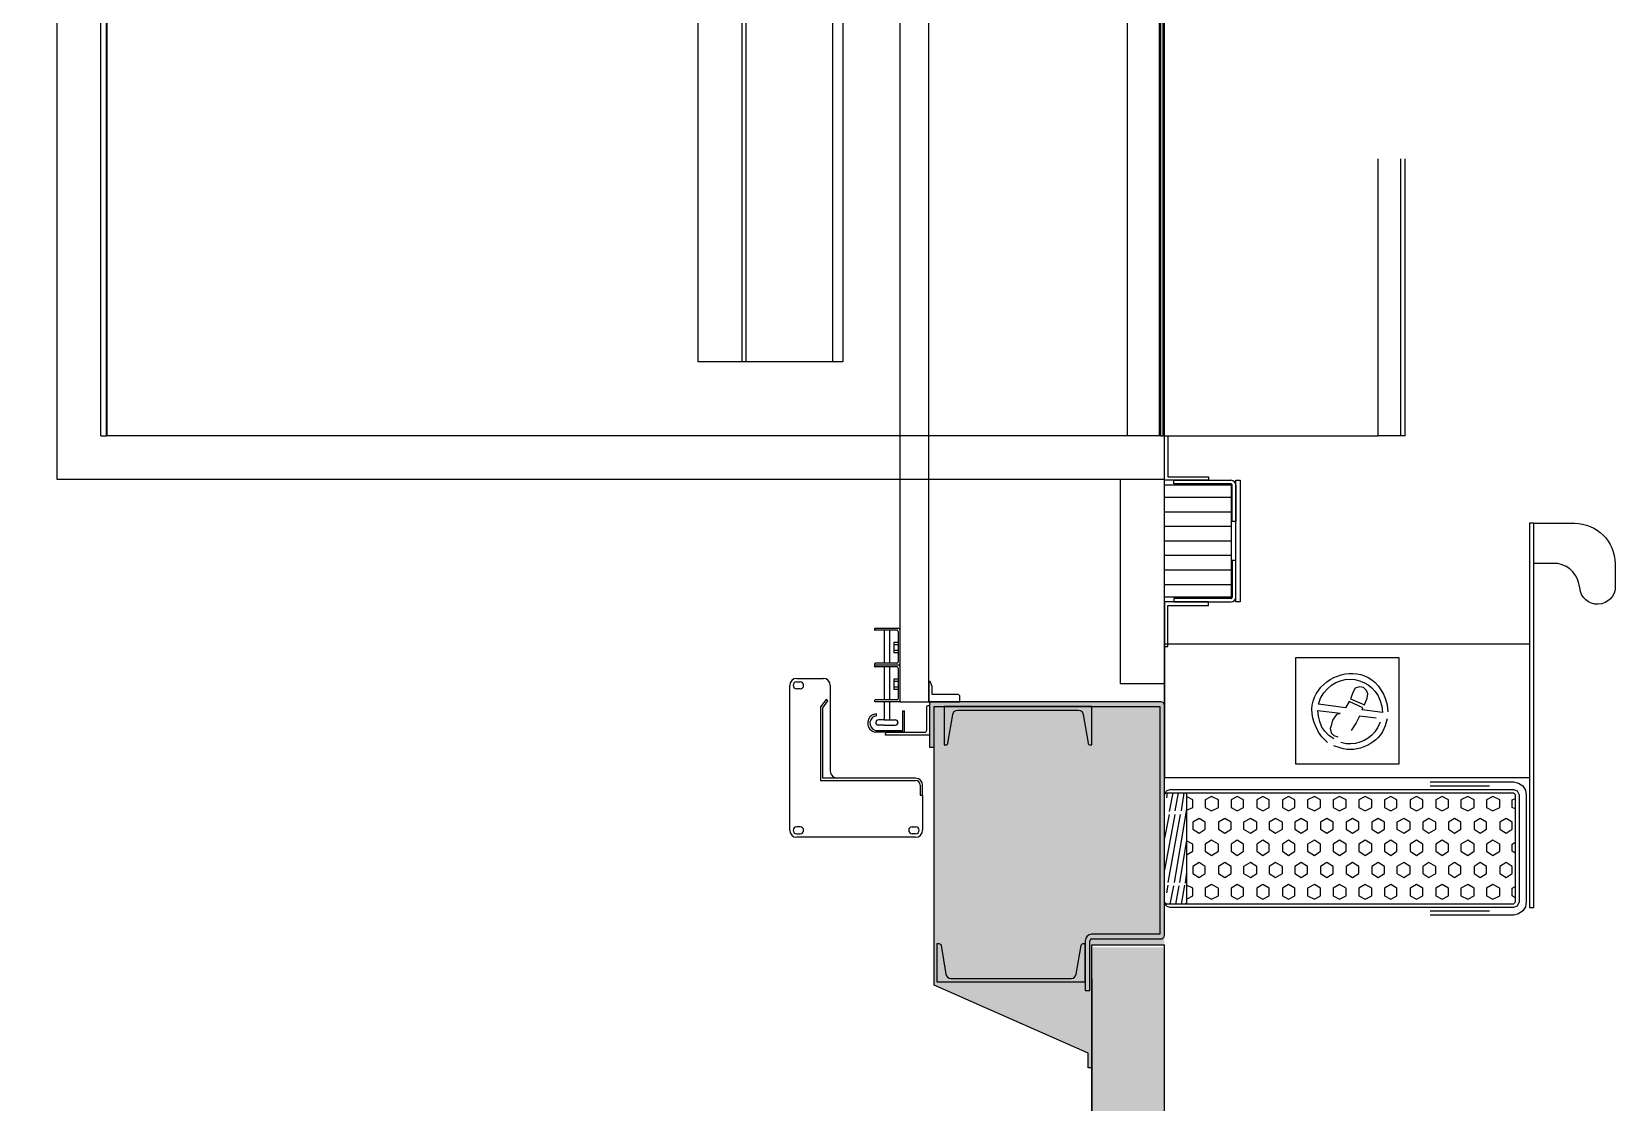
# Model space of a CAD drawing. Header units: inches. Extents: x 2743 to 10591, y -1604 to 5792.
# Drawn here: x 9718.2 to 9825.4, y 915.1 to 987.6 of the extents above; entities that cross this region are included whole.
import ezdxf

# ---------------------------------------------------------------- set-up
doc = ezdxf.new("R2010")
doc.units = ezdxf.units.IN
doc.header["$LTSCALE"] = 0.1875
doc.header["$MEASUREMENT"] = 0
doc.linetypes.add('dash2', pattern=[500, 400, -100])
doc.linetypes.add('dash3', pattern=[200, 100, -100])
for name, color, linetype in [('1', 1, 'Continuous'), ('A-N-APP-SAN', 1, 'Continuous'), ('A-N-MUR-EXT', 5, 'Continuous'), ('A-N-MUR-INT', 3, 'Continuous'), ('A-N-PORTE-EXT', 2, 'Continuous'), ('A-N-STRUCTURE', 4, 'Continuous'), ('fill253', 253, 'Continuous'), ('PDF_Geometry', 7, 'Continuous'), ('S-N-ACIER', 4, 'Continuous')]:
    doc.layers.add(name, color=color, linetype=linetype)

msp = doc.modelspace()

# ---------------------------------------------------------------- hatches: boundary and pattern name
at = {"layer": 'fill253'}
h = msp.add_hatch(color=7, dxfattribs=at)
h.dxf.hatch_style = 1
h.paths.add_polyline_path([(9794.88805, 431.979), (9789.9668, 431.979), (9789.98075, 94.34303), (9794.902, 94.34303)])
h.paths.add_polyline_path([(9794.88806, 678.7916), (9789.96681, 678.7916), (9789.96681, 572.89173), (9794.88806, 572.89173)])
h.paths.add_polyline_path([(9794.88806, 925.604), (9789.96681, 925.604), (9789.9668, 819.70432), (9794.88805, 819.70432)])
h.paths.add_polyline_path([(8905.8684, -1259.02652), (8903.3892, -1263.9483), (9794.902, -1263.94777), (9794.902, -1071.958), (9789.98075, -1071.958), (9789.98075, -1259.02652)])
h.paths.add_polyline_path([(8477.94275, -1356.98336), (8485.93642, -1355.67867), (8470.93724, -1263.95647), (8470.1595, -1259.19385), (8461.95284, -1259.19385), (8462.69638, -1263.82639)])
h.paths.add_polyline_path([(8896.37175, -1264.1151), (8896.751, -1266.30955), (8903.53292, -1265.20887), (8903.3892, -1263.9483), (8905.8684, -1259.02652), (8895.56167, -1259.02652)])
h.paths.add_polyline_path([(9794.902, 1153.66309), (9789.98075, 1153.66309), (9789.96681, 1066.51673), (9794.88806, 1066.51673)])
h.paths.add_polyline_path([(7089.79643, -1079.29062), (7083.99142, -1077.23697), (7083.99142, -1078.48244), (7084.85166, -1078.81134), (7084.85809, -1264.1151), (7353.37883, -1263.94776), (7353.37238, -1259.02651), (7089.77934, -1259.19385)])
h.paths.add_polyline_path([(7084.85809, -374.65047), (7089.77934, -375.67519), (7089.77934, 118.15991), (7084.85809, 118.15991)])
h.paths.add_polyline_path([(9789.98075, -339.79281), (9794.902, -339.79281), (9794.902, 52.10637), (9789.98075, 52.10637)])
h.paths.add_polyline_path([(9789.97463, -401.23504), (9794.89588, -401.23504), (9794.902, -339.79281), (9789.98075, -339.79281)])
h.paths.add_polyline_path([(9789.98074, -545.32679), (9794.90199, -545.32679), (9794.89588, -437.25741), (9789.97463, -437.25741)])
h.paths.add_polyline_path([(9789.97201, -617.37634), (9794.89326, -617.37634), (9794.90199, -581.35034), (9789.98074, -581.35034)])
h.paths.add_polyline_path([(9789.97813, -689.42343), (9794.89938, -689.42343), (9794.89969, -653.39744), (9789.97844, -653.39744)])
h.paths.add_polyline_path([(9789.97813, -761.46809), (9794.89938, -761.46809), (9794.89938, -725.44454), (9789.97813, -725.44454)])
h.paths.add_polyline_path([(8313.35452, 1440.59386), (8313.35452, 1445.51513), (7084.85166, 1445.51513), (7084.85809, 159.14408), (7089.77934, 159.14408), (7089.77291, 1440.59388)])
h.paths.add_polyline_path([(7395.62104, -1259.02652), (7395.62126, -1263.94777), (8462.75648, -1264.1151), (8461.95284, -1259.19385)])
h.paths.add_polyline_path([(8556.69559, 1440.56528), (8556.6956, 1445.48688), (8355.59043, 1445.5146), (8355.59043, 1440.59333)])
h.paths.add_polyline_path([(9149.95053, 1445.3478), (9149.95053, 1440.42655), (9789.98075, 1440.42655), (9789.9808, 1308.40012), (9794.90205, 1308.40012), (9794.902, 1445.3478)])
h.paths.add_polyline_path([(9794.89496, -941.58583), (9789.96911, -941.58584), (9789.98075, -1029.88866), (9794.902, -1029.88866)])
h.paths.add_polyline_path([(9789.96911, -905.56228), (9794.89496, -905.5623), (9794.89326, -797.49164), (9789.97201, -797.49164)])
h = msp.add_hatch(color=7, dxfattribs=at)
h.dxf.hatch_style = 1
edge = h.paths.add_edge_path()
edge.add_line((9789.96123, 917.44078), (9789.97431, 925.77133))
edge.add_line((9789.97431, 925.77133), (9794.88162, 925.77133))
edge.add_line((9794.88162, 925.77133), (9794.89672, 941.97584))
edge.add_arc((9794.66057, 941.97606), 0.23616, 359.9466027, 450.0156662)
edge.add_line((9794.6605, 942.21222), (9778.98942, 942.21225))
edge.add_line((9778.98942, 942.21225), (9778.98942, 939.14583))
edge.add_line((9778.98942, 939.14583), (9779.30438, 939.14583))
edge.add_line((9779.30438, 939.14583), (9779.3046, 923.04837))
edge.add_line((9779.3046, 923.04837), (9789.72526, 918.42503))
edge.add_line((9789.72526, 918.42503), (9789.72526, 917.44078))
edge.add_line((9789.72526, 917.44078), (9789.96123, 917.44078))

# ---------------------------------------------------------------- linework, layer by layer
at = {"color": 7}
for p, q in [((9776.9736, 1050.22924), (9776.9736, 942.22832)), ((9778.94209, 942.22832), (9778.94209, 1050.22924)), ((9776.9736, 942.22832), (9778.94209, 942.22832))]:
    msp.add_line(p, q, dxfattribs=at)
for points in [[(9778.98942, 939.9669), (9775.99731, 939.9669), (9775.99731, 940.06139, -0.414213562), (9776.0918, 940.15588), (9778.65045, 940.15588, 0.414213562), (9778.80045, 940.30588), (9778.80045, 941.88028, -0.414213562), (9778.89494, 941.97477), (9778.98942, 941.97477)], [(9789.97431, 939.29886), (9789.97431, 941.89728), (9779.97435, 941.89728), (9779.97435, 939.29886), (9780.09507, 939.29886, 0.366587783), (9780.23316, 939.41583), (9780.55966, 941.37307, -0.366587783), (9780.89502, 941.65712), (9789.05363, 941.65712, -0.366587783), (9789.38899, 941.37307), (9789.7155, 939.41583, 0.366587783), (9789.85359, 939.29886)], [(9789.50174, 925.85002), (9789.50174, 923.2516), (9779.50178, 923.2516), (9779.50178, 925.85002), (9779.6225, 925.85002, -0.366587783), (9779.76059, 925.73305), (9780.0871, 923.77581, 0.366587783), (9780.42246, 923.49176), (9788.58107, 923.49176, 0.366587783), (9788.91643, 923.77581), (9789.24293, 925.73305, -0.366587783), (9789.38102, 925.85002)]]:
    msp.add_lwpolyline(points, format="xyb", close=True)
at = {"layer": '1', "color": 7}
for p, q in [((9776.88298, 947.19497), (9775.30794, 947.19497)), ((9776.76215, 947.07415), (9775.30794, 947.07415)), ((9775.91422, 947.07415), (9775.91422, 944.83247)), ((9776.2767, 947.07415), (9776.2767, 944.83247)), ((9776.85277, 946.98353), (9776.85277, 944.92309)), ((9776.9736, 947.10435), (9776.9736, 944.80226)), ((9776.85277, 946.2365), (9776.56925, 946.2365)), ((9776.56925, 946.2365), (9776.56925, 945.53168)), ((9776.85277, 946.08345), (9776.56925, 946.08345)), ((9776.85277, 945.68472), (9776.56925, 945.68472)), ((9776.76215, 944.83247), (9775.30794, 944.83247)), ((9776.88298, 944.71164), (9775.30794, 944.71164)), ((9776.88298, 944.71164), (9775.30794, 944.71164)), ((9776.76215, 944.59082), (9775.30794, 944.59082)), ((9775.91422, 944.59082), (9775.91422, 942.34915)), ((9776.2767, 944.59082), (9776.2767, 942.34915)), ((9776.85277, 945.53168), (9776.56925, 945.53168)), ((9776.9736, 944.62102), (9776.9736, 942.31894)), ((9776.85277, 943.75317), (9776.56925, 943.75317)), ((9776.56925, 943.75317), (9776.56925, 943.04835)), ((9776.85277, 943.60013), (9776.56925, 943.60013)), ((9776.85277, 944.5002), (9776.85277, 942.43977)), ((9779.02987, 943.59608), (9778.94209, 943.59608)), ((9778.94209, 943.59608), (9778.94209, 942.22832)), ((9779.17115, 943.25128), (9779.02987, 943.59608)), ((9776.85277, 943.20139), (9776.56925, 943.20139)), ((9776.85277, 943.04835), (9776.56925, 943.04835)), ((9779.17115, 942.71863), (9779.17115, 943.25128)), ((9780.89285, 942.71863), (9779.17115, 942.71863)), ((9781.03717, 942.22954), (9781.03717, 942.56853)), ((9776.76215, 942.34915), (9775.30794, 942.34915)), ((9776.88298, 942.22832), (9775.30794, 942.22832)), ((9775.39723, 941.27865), (9775.39723, 941.41382)), ((9775.91422, 942.22832), (9775.91422, 941.00139)), ((9776.2767, 942.22832), (9776.2767, 941.00139)), ((9777.16476, 940.27115), (9777.16476, 941.62124)), ((9777.16476, 941.62124), (9777.27912, 941.62124)), ((9777.27912, 940.15588), (9777.27912, 941.62124)), ((9778.94209, 942.22832), (9781.03717, 942.22954)), ((9775.34472, 940.82015), (9775.34472, 940.80807)), ((9775.4549, 940.27115), (9777.16476, 940.27115)), ((9775.91422, 940.63891), (9775.51388, 940.63891)), ((9775.91422, 941.00139), (9775.52596, 941.00139)), ((9775.91422, 941.00139), (9776.2767, 941.00139)), ((9775.91422, 940.63891), (9776.2767, 940.63891)), ((9776.2767, 941.00139), (9776.66495, 941.00139)), ((9776.2767, 940.63891), (9776.67703, 940.63891)), ((9776.84619, 940.82015), (9776.84619, 940.80807)), ((9777.27912, 940.15588), (9775.2944, 940.15588))]:
    msp.add_line(p, q, dxfattribs=at)
for centre, radius, start, end in [((9775.30794, 947.13456), 0.06041, 90.000005, 270.00001), ((9776.76215, 946.98353), 0.09062, 0.0000025, 90.000005), ((9776.88298, 947.10435), 0.09062, 0.0000025, 90.000005), ((9775.30794, 944.77206), 0.06041, 90.000005, 270.00001), ((9775.30794, 944.65123), 0.06041, 90.000005, 270.00001), ((9776.76215, 944.92309), 0.09062, 270.00001, 0.0000025), ((9776.76215, 944.5002), 0.09062, 0.0000025, 90.000005), ((9776.88298, 944.80226), 0.09062, 270.00001, 0.0000025), ((9776.88298, 944.62102), 0.09062, 0.0000025, 90.000005), ((9776.76215, 942.43977), 0.09062, 270.00001, 0.0000025), ((9780.88696, 942.56853), 0.15021, 0, 87.7543342), ((9775.4549, 940.70077), 0.71537, 94.6243436, 134.9736588), ((9775.30794, 942.28873), 0.06041, 90.000005, 270.00001), ((9776.88298, 942.31894), 0.09062, 270.00001, 0.0000025), ((9775.51613, 940.77044), 0.71537, 142.4074318, 204.8686921), ((9775.47397, 940.84835), 0.71537, 211.9683459, 255.4621163), ((9775.4549, 940.77456), 0.50738, 96.5271114, 249.4491456), ((9775.45295, 940.84525), 0.57411, 251.9266191, 270), ((9775.52596, 940.82015), 0.18124, 90.000005, 180.0000007), ((9775.51388, 940.80807), 0.16916, 180.0000007, 270.00001), ((9776.66495, 940.82015), 0.18124, 0.0000025, 90.000005), ((9776.67703, 940.80807), 0.16916, 270.00001, 0.0000025)]:
    msp.add_arc(centre, radius, start, end, dxfattribs=at)
at = {"layer": 'A-N-APP-SAN', "color": 7}
for p, q in [((9794.88019, 957.21596), (9794.88019, 960.22776)), ((9794.88019, 960.22776), (9795.11641, 960.22776)), ((9795.11641, 960.22776), (9795.11641, 957.45218)), ((9795.11641, 957.45218), (9797.87231, 957.45218)), ((9797.87231, 957.45218), (9797.87231, 957.21596)), ((9794.88019, 957.27501), (9791.88807, 957.27501)), ((9791.88807, 957.27501), (9791.88807, 943.45302)), ((9794.88019, 943.45302), (9794.88019, 957.27501)), ((9797.87231, 957.21596), (9794.88019, 957.21596)), ((9795.52444, 957.21596), (9799.39514, 957.21596)), ((9795.52444, 956.97974), (9795.52444, 957.21596)), ((9799.39514, 956.97974), (9795.52444, 956.97974)), ((9799.47388, 954.42069), (9799.47388, 956.901)), ((9799.7101, 948.98763), (9799.7101, 957.21596)), ((9799.7101, 957.21596), (9800.00537, 957.21596)), ((9799.7101, 956.901), (9799.7101, 954.42069)), ((9800.00537, 957.21596), (9800.00537, 948.98763)), ((9799.7101, 954.42069), (9799.47388, 954.42069)), ((9799.7101, 951.7829), (9799.47388, 951.7829)), ((9799.47388, 951.7829), (9799.47388, 949.30259)), ((9799.7101, 949.30259), (9799.7101, 951.7829)), ((9797.87231, 948.98763), (9794.88019, 948.98763)), ((9794.88019, 948.98763), (9794.88019, 945.97582)), ((9799.39514, 949.22385), (9795.52444, 949.22385)), ((9795.52444, 949.22385), (9795.52444, 948.98763)), ((9795.52444, 948.98763), (9799.39514, 948.98763)), ((9797.87231, 948.75141), (9797.87231, 948.98763)), ((9800.00537, 948.98763), (9799.7101, 948.98763)), ((9795.11641, 945.97582), (9795.11641, 948.75141)), ((9795.11641, 948.75141), (9797.87231, 948.75141)), ((9794.88019, 945.97582), (9795.11641, 945.97582)), ((9791.88807, 943.45302), (9794.88019, 943.45302))]:
    msp.add_line(p, q, dxfattribs=at)
for centre, radius, start, end in [((9799.39514, 956.901), 0.31496, 0, 89.9999975), ((9799.39514, 956.901), 0.07874, 0, 89.9999975), ((9799.39514, 949.30259), 0.31496, 270.0000025, 360), ((9799.39514, 949.30259), 0.07874, 270.0000025, 360)]:
    msp.add_arc(centre, radius, start, end, dxfattribs=at)
at = {"layer": 'A-N-MUR-EXT', "color": 7}
for p, q in [((9789.96037, 925.77133), (9794.88162, 925.77133)), ((9789.96037, 925.77133), (9794.88162, 925.77133)), ((9794.89404, 819.87165), (9794.8843, 925.77133))]:
    msp.add_line(p, q, dxfattribs=at)
at = {"layer": 'A-N-MUR-INT', "color": 7}
for p, q in [((9779.3046, 923.04837), (9779.3046, 939.14583)), ((9789.97279, 819.87165), (9789.96305, 925.77133)), ((9789.72526, 918.42503), (9779.3046, 923.04837)), ((9789.72526, 917.44078), (9789.72526, 918.42503)), ((9789.96123, 917.44078), (9789.72526, 917.44078))]:
    msp.add_line(p, q, dxfattribs=at)
at = {"layer": 'A-N-PORTE-EXT', "color": 7}
for p, q in [((9794.88018, 941.97637), (9794.88019, 1050.47935)), ((9719.93546, 957.27501), (9719.93546, 1035.18037)), ((9722.88821, 960.22776), (9722.88821, 1032.22762)), ((9723.26345, 960.22776), (9723.26345, 1032.22762)), ((9723.31477, 960.22776), (9723.31477, 1032.22762)), ((9792.38807, 960.22776), (9792.38807, 1032.22762)), ((9794.562, 960.22776), (9794.562, 1032.22762)), ((9794.63578, 960.22776), (9794.63578, 1032.22762)), ((9794.63578, 960.22776), (9794.63578, 1032.22762)), ((9794.76598, 1032.22762), (9794.76598, 960.22776)), ((9794.88807, 960.22776), (9794.88807, 1032.22762)), ((9763.32102, 965.22775), (9763.32102, 1027.22763)), ((9766.26924, 1027.22763), (9766.26924, 965.22775)), ((9766.54791, 1027.22763), (9766.54791, 965.22775)), ((9772.40295, 1027.22763), (9772.40295, 965.22775)), ((9773.10242, 1027.22763), (9773.10242, 965.22775)), ((9773.10242, 965.22775), (9763.32102, 965.22775)), ((9722.88821, 960.22776), (9723.26345, 960.22776)), ((9723.31477, 960.22776), (9723.26345, 960.22776)), ((9794.562, 960.22776), (9723.31477, 960.22776)), ((9794.63578, 960.22776), (9794.562, 960.22776)), ((9794.63578, 960.22776), (9794.76598, 960.22776)), ((9794.88807, 960.22776), (9794.76598, 960.22776)), ((9794.88019, 957.27501), (9719.93546, 957.27501)), ((9794.88019, 949.30259), (9794.88019, 956.901)), ((9794.88019, 956.901), (9799.39514, 956.901)), ((9799.39514, 956.901), (9799.39514, 949.30259)), ((9799.39514, 956.05454), (9794.88019, 956.05454)), ((9799.39514, 955.07029), (9794.88019, 955.07029)), ((9799.39514, 954.08604), (9794.88019, 954.08604)), ((9799.39514, 953.10179), (9794.88019, 953.10179)), ((9799.39514, 952.11754), (9794.88019, 952.11754)), ((9799.39514, 951.13329), (9794.88019, 951.13329)), ((9799.39514, 950.14904), (9794.88019, 950.14904)), ((9799.39514, 949.30259), (9794.88019, 949.30259)), ((9769.98864, 943.80353), (9771.79376, 943.80353)), ((9769.98864, 943.56731), (9770.22486, 943.56731)), ((9769.5162, 933.52599), (9769.5162, 943.33109)), ((9770.22486, 943.09487), (9769.98864, 943.09487)), ((9772.2662, 943.33109), (9772.2662, 937.52599)), ((9771.98342, 942.37808), (9771.59691, 941.87045)), ((9771.59691, 941.87045), (9771.59691, 936.89607)), ((9771.75439, 941.81732), (9772.10872, 942.28268)), ((9771.75439, 937.05355), (9771.75439, 941.81732)), ((9772.10872, 942.28268), (9771.98342, 942.37808)), ((9772.73864, 937.05355), (9771.75439, 937.05355)), ((9778.04374, 937.05355), (9772.73864, 937.05355)), ((9771.59691, 936.89607), (9772.73864, 936.89607)), ((9772.73864, 936.89607), (9778.04374, 936.89607)), ((9778.3587, 936.58111), (9778.3587, 935.90338)), ((9778.51618, 935.90338), (9778.51618, 936.58111)), ((9778.3587, 935.90338), (9778.51618, 935.90338)), ((9778.51618, 935.90338), (9778.51618, 933.52599)), ((9770.22486, 933.76221), (9769.98864, 933.76221)), ((9769.98864, 933.28977), (9770.22486, 933.28977)), ((9778.04374, 933.05355), (9769.98864, 933.05355)), ((9777.80752, 933.76221), (9778.04374, 933.76221)), ((9778.04374, 933.28977), (9777.80752, 933.28977))]:
    msp.add_line(p, q, dxfattribs=at)
at = {"layer": 'A-N-PORTE-EXT', "color": 7, "linetype": 'dash3'}
for p, q in [((9809.36012, 960.22776), (9809.36012, 1032.22762)), ((9810.89853, 960.22776), (9810.89853, 1032.22762)), ((9811.18691, 960.22776), (9811.18691, 1032.22762)), ((9794.88807, 960.22776), (9809.36012, 960.22776)), ((9810.89853, 960.22776), (9809.36012, 960.22776)), ((9811.18691, 960.22776), (9810.89853, 960.22776))]:
    msp.add_line(p, q, dxfattribs=at)
at = {"layer": 'A-N-PORTE-EXT', "color": 7}
for centre, radius, start, end in [((9769.98864, 943.33109), 0.47244, 90, 180), ((9769.98864, 943.33109), 0.23622, 90, 270), ((9770.22486, 943.33109), 0.23622, 270, 90), ((9771.79376, 943.33109), 0.47244, 0, 90), ((9772.73864, 937.52599), 0.47244, 180, 270), ((9778.04374, 936.58111), 0.47244, 0, 90), ((9778.04374, 936.58111), 0.31496, 0, 90), ((9769.98864, 933.52599), 0.47244, 180, 270), ((9769.98864, 933.52599), 0.23622, 90, 270), ((9770.22486, 933.52599), 0.23622, 270, 90), ((9777.80752, 933.52599), 0.23622, 90, 270), ((9778.04374, 933.52599), 0.23622, 270, 90), ((9778.04374, 933.52599), 0.47244, 270, 0)]:
    msp.add_arc(centre, radius, start, end, dxfattribs=at)
at = {"layer": 'A-N-STRUCTURE', "color": 7, "linetype": 'dash2', "ltscale": 0.5}
msp.add_line((9789.96152, 923.48164), (9789.97431, 822.33037), dxfattribs=at)
at = {"layer": 'PDF_Geometry', "color": 7, "lineweight": 25}
for points in [[(9819.60767, 954.3097), (9819.60767, 928.2975), (9819.88974, 928.2975), (9819.88974, 954.3097)], [(9803.76485, 938.01281), (9810.76954, 938.01281), (9810.76954, 945.20554), (9803.76485, 945.20554)], [(9808.60702, 942.47888), (9808.65403, 942.76095), (9808.56001, 942.99601), (9808.37196, 943.18405), (9808.0899, 943.23106), (9807.80783, 943.13704), (9807.66679, 942.90198), (9807.47875, 942.43187), (9808.41897, 942.00877)], [(9796.38408, 935.91333), (9796.38408, 928.57957), (9796.29005, 928.53256), (9795.02075, 928.53256), (9794.92673, 928.57957), (9794.87971, 928.67359), (9794.87971, 935.91333), (9794.92673, 936.00736), (9795.02075, 936.05437), (9796.29005, 936.05437), (9796.38408, 936.00736)], [(9797.65338, 935.58425), (9797.65338, 935.06713), (9798.07648, 934.83207), (9798.5466, 935.06713), (9798.5466, 935.58425), (9798.07648, 935.81931)], [(9799.3928, 935.58425), (9799.3928, 935.06713), (9799.8159, 934.83207), (9800.239, 935.06713), (9800.239, 935.58425), (9799.8159, 935.81931)], [(9801.13222, 935.58425), (9801.13222, 935.06713), (9801.55532, 934.83207), (9801.97842, 935.06713), (9801.97842, 935.58425), (9801.55532, 935.81931)], [(9802.87164, 935.58425), (9802.87164, 935.06713), (9803.29474, 934.83207), (9803.71784, 935.06713), (9803.71784, 935.58425), (9803.29474, 935.81931)], [(9804.56405, 935.58425), (9804.56405, 935.06713), (9805.03416, 934.83207), (9805.45726, 935.06713), (9805.45726, 935.58425), (9805.03416, 935.81931)], [(9806.30347, 935.58425), (9806.30347, 935.06713), (9806.72657, 934.83207), (9807.19668, 935.06713), (9807.19668, 935.58425), (9806.72657, 935.81931)], [(9808.04288, 935.58425), (9808.04288, 935.06713), (9808.46599, 934.83207), (9808.9361, 935.06713), (9808.9361, 935.58425), (9808.46599, 935.81931)], [(9809.7823, 935.58425), (9809.7823, 935.06713), (9810.20541, 934.83207), (9810.62851, 935.06713), (9810.62851, 935.58425), (9810.20541, 935.81931)], [(9811.52172, 935.58425), (9811.52172, 935.06713), (9811.94482, 934.83207), (9812.36793, 935.06713), (9812.36793, 935.58425), (9811.94482, 935.81931)], [(9813.26114, 935.58425), (9813.26114, 935.06713), (9813.68424, 934.83207), (9814.10734, 935.06713), (9814.10734, 935.58425), (9813.68424, 935.81931)], [(9814.95355, 935.58425), (9814.95355, 935.06713), (9815.42366, 934.83207), (9815.84676, 935.06713), (9815.84676, 935.58425), (9815.42366, 935.81931)], [(9816.69297, 935.58425), (9816.69297, 935.06713), (9817.11607, 934.83207), (9817.58618, 935.06713), (9817.58618, 935.58425), (9817.11607, 935.81931)], [(9796.80718, 934.07989), (9796.80718, 933.60978), (9797.23028, 933.32771), (9797.65338, 933.60978), (9797.65338, 934.07989), (9797.23028, 934.31495)], [(9798.5466, 934.07989), (9798.5466, 933.60978), (9798.9697, 933.32771), (9799.3928, 933.60978), (9799.3928, 934.07989), (9798.9697, 934.31495)], [(9800.239, 934.07989), (9800.239, 933.60978), (9800.70912, 933.32771), (9801.13222, 933.60978), (9801.13222, 934.07989), (9800.70912, 934.31495)], [(9801.97842, 934.07989), (9801.97842, 933.60978), (9802.40153, 933.32771), (9802.87164, 933.60978), (9802.87164, 934.07989), (9802.40153, 934.31495)], [(9803.71784, 934.07989), (9803.71784, 933.60978), (9804.14094, 933.32771), (9804.56405, 933.60978), (9804.56405, 934.07989), (9804.14094, 934.31495)], [(9805.45726, 934.07989), (9805.45726, 933.60978), (9805.88036, 933.32771), (9806.30347, 933.60978), (9806.30347, 934.07989), (9805.88036, 934.31495)], [(9807.19668, 934.07989), (9807.19668, 933.60978), (9807.61978, 933.32771), (9808.04288, 933.60978), (9808.04288, 934.07989), (9807.61978, 934.31495)], [(9808.9361, 934.07989), (9808.9361, 933.60978), (9809.3592, 933.32771), (9809.7823, 933.60978), (9809.7823, 934.07989), (9809.3592, 934.31495)], [(9810.62851, 934.07989), (9810.62851, 933.60978), (9811.09862, 933.32771), (9811.52172, 933.60978), (9811.52172, 934.07989), (9811.09862, 934.31495)], [(9812.36793, 934.07989), (9812.36793, 933.60978), (9812.79103, 933.32771), (9813.26114, 933.60978), (9813.26114, 934.07989), (9812.79103, 934.31495)], [(9814.10734, 934.07989), (9814.10734, 933.60978), (9814.53045, 933.32771), (9814.95355, 933.60978), (9814.95355, 934.07989), (9814.53045, 934.31495)], [(9815.84676, 934.07989), (9815.84676, 933.60978), (9816.26987, 933.32771), (9816.69297, 933.60978), (9816.69297, 934.07989), (9816.26987, 934.31495)], [(9817.58618, 934.07989), (9817.58618, 933.60978), (9818.00928, 933.32771), (9818.43239, 933.60978), (9818.43239, 934.07989), (9818.00928, 934.31495)], [(9797.65338, 932.57553), (9797.65338, 932.10542), (9798.07648, 931.82335), (9798.5466, 932.10542), (9798.5466, 932.57553), (9798.07648, 932.8576)], [(9799.3928, 932.57553), (9799.3928, 932.10542), (9799.8159, 931.82335), (9800.239, 932.10542), (9800.239, 932.57553), (9799.8159, 932.8576)], [(9801.13222, 932.57553), (9801.13222, 932.10542), (9801.55532, 931.82335), (9801.97842, 932.10542), (9801.97842, 932.57553), (9801.55532, 932.8576)], [(9802.87164, 932.57553), (9802.87164, 932.10542), (9803.29474, 931.82335), (9803.71784, 932.10542), (9803.71784, 932.57553), (9803.29474, 932.8576)], [(9804.56405, 932.57553), (9804.56405, 932.10542), (9805.03416, 931.82335), (9805.45726, 932.10542), (9805.45726, 932.57553), (9805.03416, 932.8576)], [(9806.30347, 932.57553), (9806.30347, 932.10542), (9806.72657, 931.82335), (9807.19668, 932.10542), (9807.19668, 932.57553), (9806.72657, 932.8576)], [(9808.04288, 932.57553), (9808.04288, 932.10542), (9808.46599, 931.82335), (9808.9361, 932.10542), (9808.9361, 932.57553), (9808.46599, 932.8576)], [(9809.7823, 932.57553), (9809.7823, 932.10542), (9810.20541, 931.82335), (9810.62851, 932.10542), (9810.62851, 932.57553), (9810.20541, 932.8576)], [(9811.52172, 932.57553), (9811.52172, 932.10542), (9811.94482, 931.82335), (9812.36793, 932.10542), (9812.36793, 932.57553), (9811.94482, 932.8576)], [(9813.26114, 932.57553), (9813.26114, 932.10542), (9813.68424, 931.82335), (9814.10734, 932.10542), (9814.10734, 932.57553), (9813.68424, 932.8576)], [(9814.95355, 932.57553), (9814.95355, 932.10542), (9815.42366, 931.82335), (9815.84676, 932.10542), (9815.84676, 932.57553), (9815.42366, 932.8576)], [(9816.69297, 932.57553), (9816.69297, 932.10542), (9817.11607, 931.82335), (9817.58618, 932.10542), (9817.58618, 932.57553), (9817.11607, 932.8576)], [(9796.80718, 931.07117), (9796.80718, 930.60105), (9797.23028, 930.31899), (9797.65338, 930.60105), (9797.65338, 931.07117), (9797.23028, 931.35324)], [(9798.5466, 931.07117), (9798.5466, 930.60105), (9798.9697, 930.31899), (9799.3928, 930.60105), (9799.3928, 931.07117), (9798.9697, 931.35324)], [(9800.239, 931.07117), (9800.239, 930.60105), (9800.70912, 930.31899), (9801.13222, 930.60105), (9801.13222, 931.07117), (9800.70912, 931.35324)], [(9801.97842, 931.07117), (9801.97842, 930.60105), (9802.40153, 930.31899), (9802.87164, 930.60105), (9802.87164, 931.07117), (9802.40153, 931.35324)], [(9803.71784, 931.07117), (9803.71784, 930.60105), (9804.14094, 930.31899), (9804.56405, 930.60105), (9804.56405, 931.07117), (9804.14094, 931.35324)], [(9805.45726, 931.07117), (9805.45726, 930.60105), (9805.88036, 930.31899), (9806.30347, 930.60105), (9806.30347, 931.07117), (9805.88036, 931.35324)], [(9807.19668, 931.07117), (9807.19668, 930.60105), (9807.61978, 930.31899), (9808.04288, 930.60105), (9808.04288, 931.07117), (9807.61978, 931.35324)], [(9808.9361, 931.07117), (9808.9361, 930.60105), (9809.3592, 930.31899), (9809.7823, 930.60105), (9809.7823, 931.07117), (9809.3592, 931.35324)], [(9810.62851, 931.07117), (9810.62851, 930.60105), (9811.09862, 930.31899), (9811.52172, 930.60105), (9811.52172, 931.07117), (9811.09862, 931.35324)], [(9812.36793, 931.07117), (9812.36793, 930.60105), (9812.79103, 930.31899), (9813.26114, 930.60105), (9813.26114, 931.07117), (9812.79103, 931.35324)], [(9814.10734, 931.07117), (9814.10734, 930.60105), (9814.53045, 930.31899), (9814.95355, 930.60105), (9814.95355, 931.07117), (9814.53045, 931.35324)], [(9815.84676, 931.07117), (9815.84676, 930.60105), (9816.26987, 930.31899), (9816.69297, 930.60105), (9816.69297, 931.07117), (9816.26987, 931.35324)], [(9817.58618, 931.07117), (9817.58618, 930.60105), (9818.00928, 930.31899), (9818.43239, 930.60105), (9818.43239, 931.07117), (9818.00928, 931.35324)], [(9797.65338, 929.61382), (9797.65338, 929.09669), (9798.07648, 928.86164), (9798.5466, 929.09669), (9798.5466, 929.61382), (9798.07648, 929.84887)], [(9799.3928, 929.61382), (9799.3928, 929.09669), (9799.8159, 928.86164), (9800.239, 929.09669), (9800.239, 929.61382), (9799.8159, 929.84887)], [(9801.13222, 929.61382), (9801.13222, 929.09669), (9801.55532, 928.86164), (9801.97842, 929.09669), (9801.97842, 929.61382), (9801.55532, 929.84887)], [(9802.87164, 929.61382), (9802.87164, 929.09669), (9803.29474, 928.86164), (9803.71784, 929.09669), (9803.71784, 929.61382), (9803.29474, 929.84887)], [(9804.56405, 929.61382), (9804.56405, 929.09669), (9805.03416, 928.86164), (9805.45726, 929.09669), (9805.45726, 929.61382), (9805.03416, 929.84887)], [(9806.30347, 929.61382), (9806.30347, 929.09669), (9806.72657, 928.86164), (9807.19668, 929.09669), (9807.19668, 929.61382), (9806.72657, 929.84887)], [(9808.04288, 929.61382), (9808.04288, 929.09669), (9808.46599, 928.86164), (9808.9361, 929.09669), (9808.9361, 929.61382), (9808.46599, 929.84887)], [(9809.7823, 929.61382), (9809.7823, 929.09669), (9810.20541, 928.86164), (9810.62851, 929.09669), (9810.62851, 929.61382), (9810.20541, 929.84887)], [(9811.52172, 929.61382), (9811.52172, 929.09669), (9811.94482, 928.86164), (9812.36793, 929.09669), (9812.36793, 929.61382), (9811.94482, 929.84887)], [(9813.26114, 929.61382), (9813.26114, 929.09669), (9813.68424, 928.86164), (9814.10734, 929.09669), (9814.10734, 929.61382), (9813.68424, 929.84887)], [(9814.95355, 929.61382), (9814.95355, 929.09669), (9815.42366, 928.86164), (9815.84676, 929.09669), (9815.84676, 929.61382), (9815.42366, 929.84887)], [(9816.69297, 929.61382), (9816.69297, 929.09669), (9817.11607, 928.86164), (9817.58618, 929.09669), (9817.58618, 929.61382), (9817.11607, 929.84887)]]:
    msp.add_lwpolyline(points, close=True, dxfattribs=at)
msp.add_lwpolyline([(9819.88974, 954.3097), (9822.63483, 954.3097, -0.412347204), (9825.3941, 951.56797), (9825.40995, 950.04427, -0.964952252), (9822.99957, 949.93314, 0.338477073), (9821.50893, 951.58384), (9819.88974, 951.58384)], format="xyb", dxfattribs=at)
for points in [[(9819.60767, 946.12973), (9794.87971, 946.12973), (9794.87971, 937.08862), (9819.60767, 937.08862)], [(9809.59426, 941.91475), (9809.64127, 941.49164), (9808.27794, 941.67969), (9808.32495, 941.82072), (9807.38473, 942.24383), (9807.14967, 941.82072), (9805.31623, 942.05578), (9805.45726, 942.47888)], [(9806.35048, 939.70521), (9806.0214, 939.94027), (9805.73933, 940.22234), (9805.55128, 940.50441), (9805.41025, 940.8805), (9805.31623, 941.25659), (9805.26922, 941.63268), (9806.77358, 941.44463), (9806.72657, 941.39762), (9806.53852, 941.35061), (9806.25645, 940.97452), (9806.16243, 940.59843), (9806.11542, 940.41038), (9806.16243, 940.12832), (9806.35048, 939.94027), (9806.63254, 939.84625)], [(9809.97035, 942.00877), (9810.01736, 941.53866)], [(9809.21817, 941.11555), (9808.0899, 941.25659), (9807.85484, 940.78647), (9807.52576, 940.26935)], [(9809.50024, 940.83349), (9809.31219, 940.4574)], [(9809.97035, 941.06854), (9809.82931, 940.59843)], [(9805.92737, 939.47016), (9805.55128, 939.84625)], [(9806.77358, 939.09407), (9806.35048, 939.2351)], [(9807.19668, 939.37614), (9806.82059, 939.47016)], [(9794.87971, 935.91333), (9795.02075, 936.1954), (9795.2558, 936.28942), (9818.52641, 936.28942), (9818.76147, 936.1954), (9818.9025, 935.91333), (9818.9025, 928.67359), (9818.76147, 928.39152), (9818.52641, 928.2975), (9795.2558, 928.2975), (9795.02075, 928.39152), (9794.87971, 928.67359)], [(9794.87971, 935.96034), (9794.92673, 936.00736), (9795.02075, 936.05437), (9818.52641, 936.05437), (9818.57342, 936.00736), (9818.62043, 935.91333), (9818.62043, 932.29346), (9818.62043, 928.67359), (9818.57342, 928.57957), (9818.52641, 928.53256), (9795.02075, 928.53256), (9794.92673, 928.57957), (9794.87971, 928.62658)], [(9795.06776, 936.05437), (9795.02075, 935.72529)], [(9795.44385, 936.05437), (9795.20879, 934.78506)], [(9795.81994, 936.05437), (9795.58488, 934.83207)], [(9796.19603, 936.05437), (9796.00799, 934.83207)], [(9812.88505, 936.80655), (9818.52641, 936.80655), (9818.85549, 936.71253), (9819.13756, 936.52448), (9819.3256, 936.24241), (9819.37261, 935.91333), (9819.37261, 928.67359), (9819.3256, 928.34451), (9819.13756, 928.06244), (9818.85549, 927.8744), (9818.52641, 927.78037), (9812.88505, 927.78037)], [(9812.88505, 936.52448), (9816.88101, 936.52448)], [(9796.38408, 935.02012), (9796.33706, 934.69104), (9795.53787, 929.98991)], [(9796.38408, 934.87908), (9796.80718, 935.06713), (9796.80718, 935.58425), (9796.38408, 935.81931)], [(9818.62043, 934.97311), (9818.43239, 935.06713), (9818.43239, 935.58425), (9818.62043, 935.67828)], [(9795.20879, 934.59702), (9794.87971, 932.99863)], [(9795.58488, 934.59702), (9794.87971, 930.83611)], [(9795.96097, 934.59702), (9795.11477, 929.98991)], [(9796.38408, 932.8576), (9795.91396, 929.98991)], [(9796.38408, 931.87036), (9796.80718, 932.10542), (9796.80718, 932.57553), (9796.38408, 932.81059)], [(9818.62043, 931.96438), (9818.43239, 932.10542), (9818.43239, 932.57553), (9818.62043, 932.71656)], [(9796.38408, 930.69508), (9796.29005, 929.9429)], [(9795.11477, 929.80186), (9795.02075, 929.28474)], [(9795.49086, 929.75485), (9795.2558, 928.53256)], [(9795.86695, 929.75485), (9795.63189, 928.53256)], [(9796.24304, 929.80186), (9796.00799, 928.53256)], [(9796.38408, 928.86164), (9796.80718, 929.09669), (9796.80718, 929.61382), (9796.38408, 929.80186)], [(9818.62043, 928.95566), (9818.43239, 929.09669), (9818.43239, 929.61382), (9818.62043, 929.70784)], [(9812.88505, 928.06244), (9816.88101, 928.06244)]]:
    msp.add_lwpolyline(points, dxfattribs=at)
for points in [[(9805.55128, 939.84625), (9802.87712, 943.35329), (9808.86323, 946.31657), (9809.97035, 942.00877)], [(9805.45726, 942.47888), (9806.51267, 944.45728), (9809.2119, 944.00362), (9809.59426, 941.91475)], [(9809.82931, 940.59843), (9809.45479, 939.42863), (9807.96532, 938.69761), (9806.77358, 939.09407)], [(9809.31219, 940.4574), (9808.90397, 939.71383), (9808.02878, 939.30327), (9807.19668, 939.37614)]]:
    msp.add_open_spline(points, degree=3, dxfattribs=at)
at = {"layer": 'S-N-ACIER', "color": 7}
for p, q in [((9794.64397, 942.21225), (9778.98942, 942.21225)), ((9778.98942, 942.21225), (9778.98942, 939.14583)), ((9779.30438, 939.14583), (9779.30438, 941.89729)), ((9779.30438, 941.89729), (9794.56523, 941.89729)), ((9794.56523, 941.89729), (9794.56407, 926.48002)), ((9794.87902, 926.40112), (9794.88019, 941.97587)), ((9778.98942, 939.14583), (9779.30438, 939.14583)), ((9794.56407, 926.48002), (9789.95764, 926.47995)), ((9789.52457, 926.04688), (9789.52457, 922.68296)), ((9789.83953, 922.68296), (9789.83953, 926.04688)), ((9789.95764, 926.16499), (9794.6428, 926.16506)), ((9789.52457, 922.68296), (9789.83953, 922.68296))]:
    msp.add_line(p, q, dxfattribs=at)
for centre, radius, start, end in [((9794.64397, 941.97603), 0.23622, 359.9622692, 90), ((9789.95764, 926.04688), 0.43307, 90.0008353, 179.9999923), ((9794.6428, 926.40128), 0.23622, 270.000843, 359.9622692), ((9789.95764, 926.04688), 0.11811, 90.000843, 180)]:
    msp.add_arc(centre, radius, start, end, dxfattribs=at)

doc.saveas('drawing.dxf')
